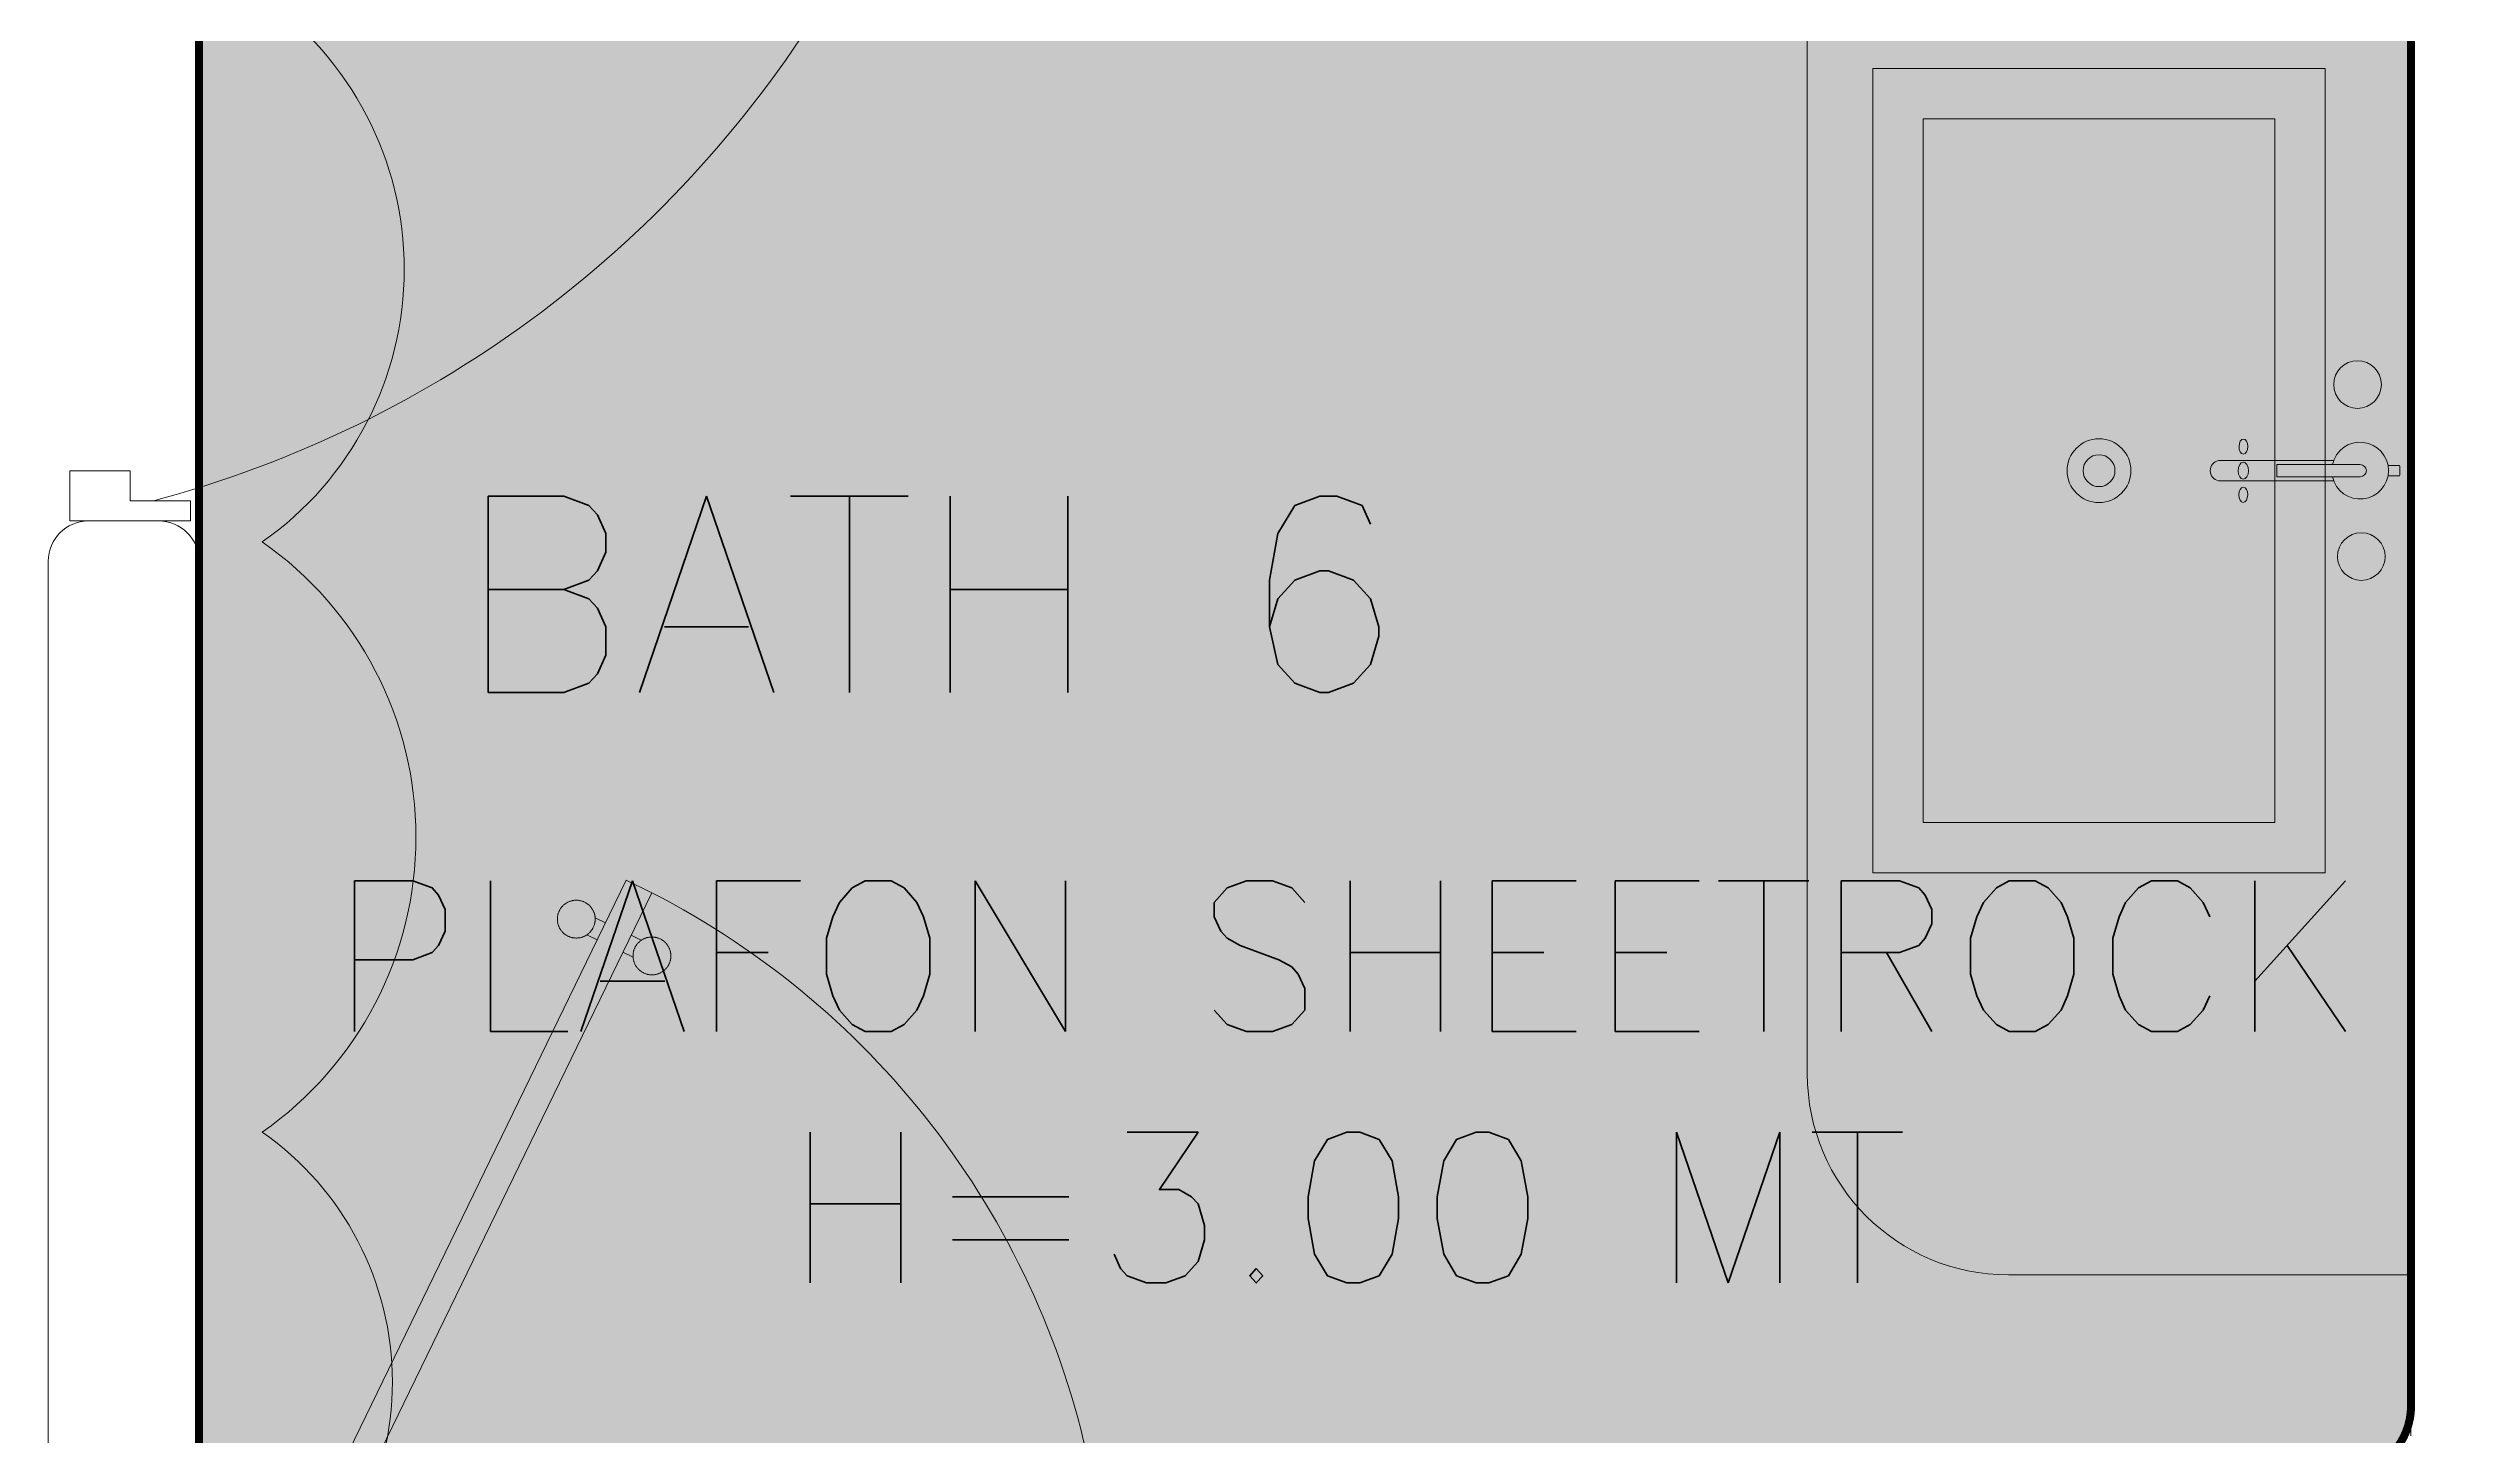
# Model space of a CAD drawing. Header units: metres. Extents: x 8 to 2416, y -346 to 476.
# Drawn here: x 131.567 to 133.965, y -95.19 to -93.81 of the extents above; entities that cross this region are included whole.
import ezdxf

# ---------------------------------------------------------------- set-up
doc = ezdxf.new("R2010")
doc.units = ezdxf.units.M
doc.linetypes.add('0', pattern=[0])
doc.layers.get('0').update_dxf_attribs({"color": 250, "linetype": '0', "lineweight": 20})
doc.layers.add('1', color=1, linetype='Continuous')
for name, color, linetype, lineweight in [('A-DOOR', 35, 'Continuous', 5), ('A-WALL', 250, 'Continuous', 20), ('baños', 140, 'Continuous', 0), ('PLAFON', 253, 'Continuous', 5), ('PLAFON-MADERA', 33, 'Continuous', 5), ('textos', 7, 'Continuous', 0)]:
    doc.layers.add(name, color=color, linetype=linetype, lineweight=lineweight)
doc.styles.get("Standard").update_dxf_attribs({"font": 'arial.ttf', "height": 0.1875})

# ---------------------------------------------------------------- blocks, each defined once
blk = doc.blocks.new('P90')
at = {"layer": 'A-DOOR'}
for p, q in [((-0.0476, -0.8576), (0.6364, -0.5264)), ((0.6473, -0.5489), (0.6364, -0.5264)), ((-0.0368, -0.88), (0.6473, -0.5489)), ((0.5843, -0.5517), (0.58, -0.5427)), ((0.5992, -0.5445), (0.5949, -0.5355)), ((0.5952, -0.5741), (0.5995, -0.5831)), ((0.6101, -0.5669), (0.6144, -0.5759)), ((-0.0368, -0.88), (-0.0476, -0.8576))]:
    blk.add_line(p, q, dxfattribs=at)
for points in [[(-0.06, -0.02), (-0.06, -0.05), (-0.12, -0.05), (-0.12, 0), (0, 0), (0, -0.02)], [(-0.0668, -0.88), (-0.0668, -0.85), (-0.1268, -0.85), (-0.1268, -0.9), (-0.0068, -0.9), (-0.0068, -0.88)]]:
    blk.add_lwpolyline(points, close=True, dxfattribs=at)
blk.add_arc((-0.3259, -1.105), 1.1228, 31.0139, 75.0797, dxfattribs=at)
for points in [[(0.5812, -0.5096), (0.5857, -0.5096), (0.5933, -0.5141), (0.5977, -0.5218), (0.5977, -0.5306), (0.5933, -0.5383), (0.5856, -0.5427), (0.5767, -0.5427), (0.5691, -0.5383), (0.5647, -0.5306), (0.5647, -0.5217), (0.5691, -0.514), (0.5768, -0.5096), (0.5812, -0.5096)], [(0.6133, -0.5758), (0.6177, -0.5758), (0.6254, -0.5803), (0.6298, -0.5879), (0.6298, -0.5968), (0.6253, -0.6045), (0.6176, -0.6089), (0.6088, -0.6089), (0.6011, -0.6044), (0.5967, -0.5967), (0.5967, -0.5879), (0.6011, -0.5802), (0.6088, -0.5758), (0.6133, -0.5758)]]:
    blk.add_open_spline(points, degree=2, dxfattribs=at)
blk = doc.blocks.new('A$C3685e79b')
at = {"layer": 'A-DOOR'}
for p, q in [((0.0125, 0.05), (0.3248, 0.6926)), ((0.038, 0.0376), (0.3503, 0.6802)), ((0.3248, 0.6926), (0.3503, 0.6802)), ((0.3042, 0.6503), (0.294, 0.6552)), ((0.296, 0.6333), (0.2858, 0.6383)), ((0.3297, 0.6379), (0.3399, 0.6329)), ((0.3215, 0.621), (0.3317, 0.616)), ((0.038, 0.0376), (0.0125, 0.05))]:
    blk.add_line(p, q, dxfattribs=at)
for points in [[(0, 0), (0.025, 0), (0.025, 0.025), (0.0125, 0.025), (0.0125, 0.1), (0, 0.1), (0, 0)], [(0.8, 0), (0.775, 0), (0.775, 0.025), (0.7875, 0.025), (0.7875, 0.1), (0.8, 0.1), (0.8, 0)]]:
    blk.add_lwpolyline(points, dxfattribs=at)
blk.add_arc((-0.0309, -0.0619), 0.8343, 11.1901, 62.8126, dxfattribs=at)
for points in [[(0.294, 0.6539), (0.294, 0.659), (0.289, 0.6677), (0.2802, 0.6727), (0.2702, 0.6727), (0.2614, 0.6677), (0.2564, 0.6589), (0.2564, 0.6489), (0.2614, 0.6401), (0.2702, 0.6351), (0.2803, 0.6351), (0.289, 0.6401), (0.294, 0.6489), (0.294, 0.6539)], [(0.3693, 0.6173), (0.3693, 0.6224), (0.3642, 0.6311), (0.3555, 0.6361), (0.3454, 0.6361), (0.3367, 0.6311), (0.3316, 0.6224), (0.3317, 0.6123), (0.3367, 0.6035), (0.3454, 0.5985), (0.3555, 0.5985), (0.3643, 0.6036), (0.3693, 0.6123), (0.3693, 0.6173)]]:
    blk.add_open_spline(points, degree=2, dxfattribs=at)
blk = doc.blocks.new('A$C8d867532')
at = {"layer": 'baños', "linetype": 'Continuous'}
blk.add_line((0.0395, 0.4062, 0), (0.1223, 0.4062, 0.0004), dxfattribs=at)
at = {"layer": 'baños'}
for points in [[(0.0743, 0.8), (0.5243, 0.8), (0.5243, 0), (0.0743, 0)], [(0.1243, 0.75), (0.4743, 0.75), (0.4743, 0.05), (0.1243, 0.05)]]:
    blk.add_lwpolyline(points, close=True, dxfattribs=at)
at = {"layer": 'baños', "linetype": 'Continuous'}
blk.add_lwpolyline([(0.0672, 0.3939, -9.082434), (0.0672, 0.4062)], format="xyb", dxfattribs=at)
at = {"layer": 'baños', "linetype": 'Continuous', "elevation": 0}
for points in [[(0.0661, 0.4101), (0.1804, 0.4101, -0.363105), (0.1887, 0.4, -0.363105), (0.1804, 0.39), (0.0661, 0.39)], [(0.0333, 0.4, -0.385153), (0.0395, 0.4062), (0.0395, 0.4062)], [(0.0333, 0.4, 0.385153), (0.0395, 0.3939), (0.0395, 0.3939)]]:
    blk.add_lwpolyline(points, format="xyb", dxfattribs=at)
at = {"layer": 'baños', "linetype": 'Continuous'}
for points, elevation in [([(0.0114, 0.405), (0.0005, 0.405), (0, 0.4043), (0, 0.3957)], 0), ([(0, 0.3957), (0.0005, 0.395), (0.0114, 0.395)], 0), ([(0.1223, 0.4062), (0.1223, 0.3939)], 0.0004)]:
    blk.add_lwpolyline(points, dxfattribs=dict(at, elevation=elevation))
at = {"layer": 'baños', "linetype": 'Continuous', "extrusion": (1.31781e-06, -1, -8.43443e-26), "elevation": -0.3939}
blk.add_lwpolyline([(0.1223, 0.0004), (0.0395, 0)], close=True, dxfattribs=at)
at = {"layer": 'baños', "linetype": 'Continuous'}
for centre, radius in [((0.0422, 0.4857), 0.0237), ((0.2993, 0.4), 0.0317), ((0.2993, 0.4), 0.0159), ((0.0384, 0.3146), 0.0237)]:
    blk.add_circle(centre, radius, dxfattribs=at)
at = {"layer": 'baños', "linetype": 'Continuous', "extrusion": (3.61622e-27, 8.43443e-26, -1)}
for centre, major_axis, ratio in [((0.1558, 0.4), (0, -0.0085), 0.599546), ((0.1557, 0.424), (0.00005, -0.0075), 0.581577), ((0.1558, 0.376), (0.00005, -0.0075), 0.581577)]:
    blk.add_ellipse(centre, major_axis=major_axis, ratio=ratio, dxfattribs=at)
at = {"layer": 'baños', "linetype": 'Continuous', "flags": 8}
for tag, p in [('TRADENAME', (0.1887, 0.4, 0)), ('MODELNUMBER', (0.1887, 0.4, 0)), ('MATERIAL', (0.1888, 0.4, 0)), ('PRODUCT', (0.1888, 0.4, 0))]:
    blk.add_attdef(tag, p, '', height=0.0000254, rotation=270.0001, dxfattribs=at)
at = {"layer": 'baños', "linetype": 'Continuous'}
for tag, p in [('MATERIAL', (0.299, 0.3999)), ('PRODUCT', (0.299, 0.3999)), ('TRADENAME', (0.2991, 0.3999)), ('MODELNUMBER', (0.2991, 0.3999))]:
    blk.add_attdef(tag, p, '', height=0.0000254, rotation=90.0001, dxfattribs=at)
blk = doc.blocks.new('PL BASE 1N NASAS 09')
at = {"layer": 'A-WALL'}
for p, q in [((-107.8811, -35.4897), (-107.8811, -37.4097)), ((-110.1211, -36.4997), (-110.1911, -36.4997)), ((-110.2311, -39.9097), (-110.2311, -36.5397)), ((-110.0811, -36.5397), (-110.0811, -37.4097))]:
    blk.add_line(p, q, dxfattribs=at)
for centre, start, end in [((-110.1911, -36.5397), 90, 180), ((-110.1211, -36.5397), 0, 90)]:
    blk.add_arc(centre, 0.04, start, end, dxfattribs=at)
at = {"layer": 'baños'}
for p, q in [((-108.4815, -35.8497), (-108.4815, -37.0497)), ((-108.2815, -37.2497), (-107.8815, -37.2497))]:
    blk.add_line(p, q, dxfattribs=at)
blk.add_arc((-108.2815, -37.0497), 0.2, 180, 270, dxfattribs=at)
blk.add_blockref('A$C3685e79b', (-109.9811, -37.5497))
at = {"layer": '1'}
ref = blk.add_blockref('A$C8d867532', (-107.8921, -36.8497), dxfattribs=dict(at, xscale=-1))
ref.add_attrib('MATERIAL', 'VITREOUS CHINA', (-108.1911, -36.4498), dxfattribs={"layer": 'baños', "linetype": 'Continuous', "height": 0.0000254, "rotation": 89.9999})
ref.add_attrib('PRODUCT', 'BATHROOM SINK', (-108.1911, -36.4498), dxfattribs={"layer": 'baños', "linetype": 'Continuous', "height": 0.0000254, "rotation": 89.9999})
ref.add_attrib('TRADENAME', 'VOX', (-108.1912, -36.4498), dxfattribs={"layer": 'baños', "linetype": 'Continuous', "height": 0.0000254, "rotation": 89.9999})
ref.add_attrib('MODELNUMBER', 'K-5373', (-108.1912, -36.4498), dxfattribs={"layer": 'baños', "linetype": 'Continuous', "height": 0.0000254, "rotation": 89.9999})
ref.add_attrib('MATERIAL', 'BRASS', (-108.0809, -36.4497, 0), dxfattribs={"layer": 'baños', "linetype": 'Continuous', "height": 0.0000254, "rotation": 269.9999})
ref.add_attrib('PRODUCT', 'FAUCETS', (-108.0809, -36.4497, 0), dxfattribs={"layer": 'baños', "linetype": 'Continuous', "height": 0.0000254, "rotation": 269.9999})
ref.add_attrib('TRADENAME', 'PURIST', (-108.0808, -36.4497, 0), dxfattribs={"layer": 'baños', "linetype": 'Continuous', "height": 0.0000254, "rotation": 269.9999})
ref.add_attrib('MODELNUMBER', 'K-14404-4A', (-108.0808, -36.4497, 0), dxfattribs={"layer": 'baños', "linetype": 'Continuous', "height": 0.0000254, "rotation": 269.9999})
at = {"layer": 'A-DOOR', "xscale": -1, "rotation": 180}
blk.add_blockref('P90', (-110.0897, -36.4997), dxfattribs=at)
at = {"layer": 'textos', "insert": (-109.9607, -36.6702), "char_height": 0.195, "width": 3.404877, "attachment_point": 7}
blk.add_mtext('{\\Fromans|c0; BATH 6}', dxfattribs=at)
blk = doc.blocks.new('PL MUEBLES 1N NASAS 09')
at = {"layer": 'baños'}
blk.add_blockref('PL BASE 1N NASAS 09', (162.2615, 88.2033), dxfattribs=at)

msp = doc.modelspace()

# ---------------------------------------------------------------- hatches: boundary and pattern name
at = {"layer": 'PLAFON', "transparency": 33554477}
h = msp.add_hatch(color=256, dxfattribs=at)
h.dxf.hatch_style = 1
edge = h.paths.add_edge_path()
edge.add_line((131.78707, -98.83004), (133.86704, -98.83004))
edge.add_arc((133.83983, -98.75773), 0.07726, 290.61818, 358.28232)
edge.add_line((133.91707, -98.76004), (133.91707, -97.00004))
edge.add_arc((133.8388, -97.00879), 0.07876, 6.37504, 89.03165)
edge.add_line((133.84013, -96.93004), (131.78707, -96.93004))
edge.add_arc((131.78707, -97.00004), 0.07, 90, 180)
edge.add_line((131.71707, -97.00004), (131.71707, -98.76004))
edge.add_arc((131.78707, -98.76004), 0.07, 180, 270)
edge = h.paths.add_edge_path(flags=17)
edge.add_arc((131.78707, -97.00004), 0.07, 90, 180, ccw=False)
edge.add_arc((131.78707, -97.00004), 0.07, 90, 180)
edge = h.paths.add_edge_path(flags=17)
edge.add_arc((131.78707, -98.76004), 0.07, 180, 270)
edge.add_arc((131.78707, -98.76004), 0.07, 180, 270)
edge = h.paths.add_edge_path(flags=17)
edge.add_line((133.84013, -96.93004), (131.78707, -96.93004))
edge.add_line((133.84013, -96.93004), (131.78707, -96.93004))
edge = h.paths.add_edge_path(flags=17)
edge.add_arc((133.8388, -97.00879), 0.07876, 6.37504, 89.03165)
edge.add_arc((133.8388, -97.00879), 0.07876, 6.37504, 89.03165)
edge = h.paths.add_edge_path(flags=17)
edge.add_line((133.91707, -98.76004), (133.91707, -97.00004))
edge.add_line((133.91707, -98.76004), (133.91707, -97.00004))
edge = h.paths.add_edge_path(flags=17)
edge.add_arc((133.83983, -98.75773), 0.07726, 290.61818, 358.28232)
edge.add_arc((133.83983, -98.75773), 0.07726, 290.61818, 358.28232)
edge = h.paths.add_edge_path(flags=17)
edge.add_line((131.78707, -98.83004), (133.86704, -98.83004))
edge.add_line((131.78707, -98.83004), (133.86704, -98.83004))
edge = h.paths.add_edge_path(flags=17)
edge.add_line((131.71707, -97.00004), (131.71707, -98.76004))
edge.add_line((131.71707, -97.00004), (131.71707, -98.76004))
edge = h.paths.add_edge_path()
edge.add_line((133.60959, -90.63555), (133.60959, -91.94555))
edge.add_arc((133.67959, -91.94555), 0.07, 180, 270)
edge.add_line((133.67959, -92.01555), (134.73959, -92.01555))
h = msp.add_hatch(color=256, dxfattribs=at)
h.dxf.hatch_style = 1
edge = h.paths.add_edge_path()
edge.add_arc((131.78707, -93.30004), 0.07, 90, 180, ccw=False)
edge.add_line((131.78707, -93.23004), (133.84707, -93.23004))
edge.add_arc((133.84707, -93.30004), 0.07, 0, 90, ccw=False)
edge.add_line((133.91707, -93.30004), (133.91707, -95.16004))
edge.add_arc((133.84707, -95.16004), 0.07, -90, 0, ccw=False)
edge.add_line((133.84707, -95.23004), (133.44707, -95.23004))
edge.add_arc((133.44707, -95.26004), 0.03, 90, 180)
edge.add_line((133.41707, -95.26004), (133.41707, -95.30004))
edge.add_arc((133.44707, -95.30004), 0.03, 180, 270)
edge.add_line((133.44707, -95.33004), (133.84707, -95.33004))
edge.add_arc((133.84707, -95.40004), 0.07, 0, 90, ccw=False)
edge.add_line((133.91707, -95.40004), (133.91707, -96.71004))
edge.add_arc((133.84707, -96.71004), 0.07, -90, 0, ccw=False)
edge.add_line((133.84707, -96.78004), (132.78707, -96.78004))
edge.add_arc((132.78707, -96.71004), 0.07, 180, 270, ccw=False)
edge.add_line((132.71707, -96.71004), (132.71707, -95.26004))
edge.add_arc((132.68707, -95.26004), 0.03, 360, 450)
edge.add_line((132.68707, -95.23004), (132.64707, -95.23004))
edge.add_arc((132.64707, -95.26004), 0.03, 90, 180)
edge.add_line((132.61707, -95.26004), (132.61707, -96.71004))
edge.add_arc((132.54707, -96.71004), 0.07, 270, 360, ccw=False)
edge.add_line((132.54707, -96.78004), (131.78707, -96.78004))
edge.add_arc((131.78707, -96.71004), 0.07, 180, 270, ccw=False)
edge.add_line((131.71707, -96.71004), (131.71707, -93.30004))

# ---------------------------------------------------------------- linework, layer by layer
at = {"color": 1}
msp.add_lwpolyline([(131.54208, -99.99439, 0.5205671), (131.77993, -99.74024, 0.5205671), (131.77993, -99.3168, 0.5205671), (131.77993, -98.89284, 0.5205671), (131.77993, -98.3253, 0.5205671), (131.77993, -97.71323, 0.5205671), (131.77993, -97.22572, 0.5205671), (131.77993, -96.86256, 0.5205671), (131.77993, -96.38642, 0.5205671), (131.77993, -96.04011, 0.5205671), (131.77993, -95.38493, 0.5205671), (131.77993, -94.88798, 0.5205671), (131.77993, -94.3009, 0.5205671), (131.77993, -93.75841, 0.5205671), (131.77993, -93.14255, 0.5205671), (131.77993, -92.5833, 0.5205671), (131.77477, -92.13004, 0.5205671), (131.36154, -92.13004, 0.5205671)], format="xyb", dxfattribs=at)
at = {"layer": 'PLAFON-MADERA', "const_width": 0.008}
msp.add_lwpolyline([(131.71707, -93.30004, -0.4142136), (131.78707, -93.23004), (133.84707, -93.23004, -0.4142136), (133.91707, -93.30004), (133.91707, -95.16004, -0.4142136), (133.84707, -95.23004), (133.44707, -95.23004, 0.4142136), (133.41707, -95.26004), (133.41707, -95.30004, 0.4142136), (133.44707, -95.33004), (133.84707, -95.33004, -0.4142136), (133.91707, -95.40004), (133.91707, -96.71004, -0.4142136), (133.84707, -96.78004), (132.78707, -96.78004, -0.4142136), (132.71707, -96.71004), (132.71707, -95.26004, 0.4142136), (132.68707, -95.23004), (132.64707, -95.23004, 0.4142136), (132.61707, -95.26004), (132.61707, -96.71004, -0.4142136), (132.54707, -96.78004), (131.78707, -96.78004, -0.4142136), (131.71707, -96.71004)], format="xyb", close=True, dxfattribs=at)

# ---------------------------------------------------------------- block references
msp.add_blockref('PL MUEBLES 1N NASAS 09', (79.53659, -145.98362))

# ---------------------------------------------------------------- texts
at = {"layer": 'textos', "color": 5, "insert": (134.22479, -95.03804), "char_height": 0.15, "width": 2.7325028, "attachment_point": 9}
msp.add_mtext('\\pxqc;{\\Fromans|c0;PLAFON SHEETROCK\\PH=3.00 MT}', dxfattribs=at)

doc.saveas('drawing.dxf')
